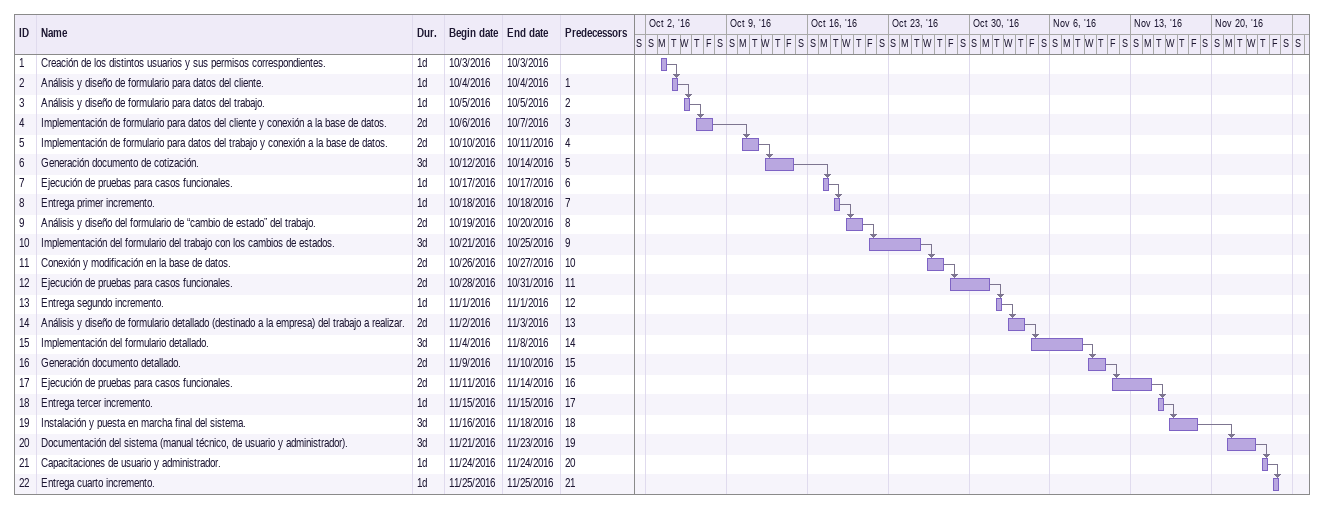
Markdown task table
| ID | Task | Duration | Start | Finish | Predecessors |
|---|---|---|---|---|---|
| 1 | Creación de los distintos usuarios y sus permisos correspondientes. | 1d | 2016-10-03 | 2016-10-03 |  |
| 2 | Análisis y diseño de formulario para datos del cliente. | 1d | 2016-10-04 | 2016-10-04 | 1 |
| 3 | Análisis y diseño de formulario para datos del trabajo. | 1d | 2016-10-05 | 2016-10-05 | 2 |
| 4 | Implementación de formulario para datos del cliente y conexión a la base de datos. | 2d | 2016-10-06 | 2016-10-07 | 3 |
| 5 | Implementación de formulario para datos del trabajo y conexión a la base de datos. | 2d | 2016-10-10 | 2016-10-11 | 4 |
| 6 | Generación documento de cotización. | 3d | 2016-10-12 | 2016-10-14 | 5 |
| 7 | Ejecución de pruebas para casos funcionales. | 1d | 2016-10-17 | 2016-10-17 | 6 |
| 8 | Entrega primer incremento. | 1d | 2016-10-18 | 2016-10-18 | 7 |
| 9 | Análisis y diseño del formulario de “cambio de estado” del trabajo. | 2d | 2016-10-19 | 2016-10-20 | 8 |
| 10 | Implementación del formulario del trabajo con los cambios de estados. | 3d | 2016-10-21 | 2016-10-25 | 9 |
| 11 | Conexión y modificación en la base de datos. | 2d | 2016-10-26 | 2016-10-27 | 10 |
| 12 | Ejecución de pruebas para casos funcionales. | 2d | 2016-10-28 | 2016-10-31 | 11 |
| 13 | Entrega segundo incremento. | 1d | 2016-11-01 | 2016-11-01 | 12 |
| 14 | Análisis y diseño de formulario detallado (destinado a la empresa) del trabajo a realizar. | 2d | 2016-11-02 | 2016-11-03 | 13 |
| 15 | Implementación del formulario detallado. | 3d | 2016-11-04 | 2016-11-08 | 14 |
| 16 | Generación documento detallado. | 2d | 2016-11-09 | 2016-11-10 | 15 |
| 17 | Ejecución de pruebas para casos funcionales. | 2d | 2016-11-11 | 2016-11-14 | 16 |
| 18 | Entrega tercer incremento. | 1d | 2016-11-15 | 2016-11-15 | 17 |
| 19 | Instalación y puesta en marcha final del sistema. | 3d | 2016-11-16 | 2016-11-18 | 18 |
| 20 | Documentación del sistema (manual técnico, de usuario y administrador). | 3d | 2016-11-21 | 2016-11-23 | 19 |
| 21 | Capacitaciones de usuario y administrador. | 1d | 2016-11-24 | 2016-11-24 | 20 |
| 22 | Entrega cuarto incremento. | 1d | 2016-11-25 | 2016-11-25 | 21 |
